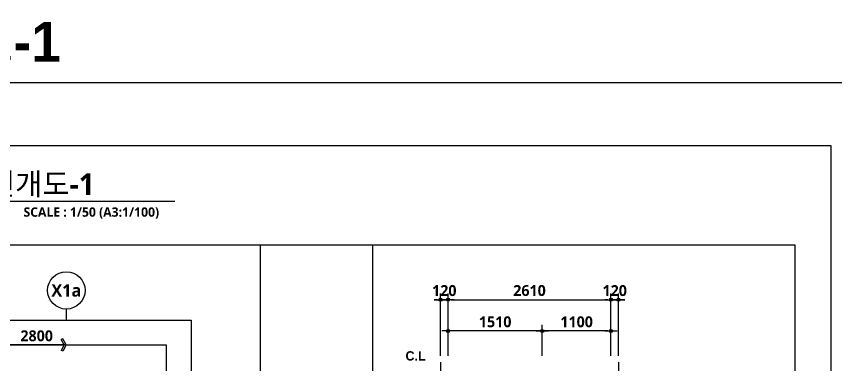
# Model space of a CAD drawing. Header units: millimetres. Extents: x 0 to 336000, y 0 to 30768.
# Drawn here: x 65425 to 78549, y 25185 to 30768 of the extents above; entities that cross this region are included whole.
import ezdxf
from ezdxf.enums import TextEntityAlignment as Align

# ---------------------------------------------------------------- set-up
doc = ezdxf.new("R2010")
doc.units = ezdxf.units.MM
doc.header["$LTSCALE"] = 50
doc.linetypes.add('CEN', pattern=[62, 60, -1, 0, -1])
doc.layers.get('Defpoints').update_dxf_attribs({"color": 153})
for name, color, linetype in [('A-ANNO-GRA1', 7, 'Continuous'), ('A-ANNO-TEXT1', 7, 'Continuous'), ('A-ANNO-TITL', 7, 'Continuous'), ('A-CEN', 1, 'CEN'), ('A-ST-AXIS-BUB', 7, 'Continuous'), ('A-ST-AXIS-DIM', 7, 'Continuous'), ('AA-XXXX-TXT1', 2, 'Continuous')]:
    doc.layers.add(name, color=color, linetype=linetype)
doc.layers.add('G(그리드1)', color=185, linetype='Continuous', plot=False)
doc.layers.add('G(그리드2)', color=235, linetype='Continuous', plot=False)
doc.styles.add('2020음성 1차', font='나눔고딕Bold.ttf')
doc.styles.add('SH_진천_나눔', font='')
doc.styles.get('SH_진천_나눔').set_extended_font_data('NanumGothic', bold=True)
doc.dimstyles.new('SHP 50', dxfattribs={"dimscale": 50, "dimtxt": 3.5, "dimasz": 1, "dimexe": 2, "dimexo": 2, "dimgap": 1, "dimtad": 1, "dimdec": 0, "dimzin": 0, "dimdsep": 46, "dimtxsty": 'SH_진천_나눔', "dimblk": 'DIMDOT', "dimcen": 0.09, "dimclrd": 256, "dimclre": 256, "dimclrt": 3, "dimadec": 0, "dimazin": 1, "dimtfac": 1, "dimtdec": 0, "dimtix": 1, "dimtmove": 2, "dimatfit": 0, "dimldrblk": 'DIMDOT', "dimfxl": 1, "dimtolj": 1, "dimtzin": 0, "dimlwd": -1, "dimlwe": -1, "dimarcsym": 0})

# ---------------------------------------------------------------- blocks, each defined once
blk = doc.blocks.new('*U3112')
at = {"layer": 'A-ANNO-TITL'}
blk.add_line((0, 0), (14450, 0), dxfattribs=at)
at = {"layer": 'AA-XXXX-TXT1', "style": 'SH_진천_나눔'}
blk.add_attdef('DWG.TITLE', (250, 100), '', height=350, dxfattribs=at)
at = {"layer": 'AA-XXXX-TXT1', "color": 7, "style": 'SH_진천_나눔'}
blk.add_attdef('NO1', text='', height=300, dxfattribs=at).set_placement((-450, 0), align=Align.MIDDLE)
at = {"layer": 'AA-XXXX-TXT1', "style": 'SH_진천_나눔'}
blk.add_attdef('SCALE', text='', height=150, dxfattribs=at).set_placement((14200, -100), align=Align.TOP_RIGHT)
blk = doc.blocks.new('arrow1')
at = {"color": 0}
for p, q in [((0, 0), (0.286, 0.501)), ((0, 0), (0.286, -0.501)), ((0.165, 0), (0.41, 0.429)), ((0.165, 0), (0.41, -0.429)), ((0.286, 0.501), (0.41, 0.43)), ((0.286, -0.501), (0.41, -0.43))]:
    blk.add_line(p, q, dxfattribs=at)
blk = doc.blocks.new('A-ST-AXIS-BUB-1')
at = {"layer": 'A-ST-AXIS-BUB'}
blk.add_line((0, 350), (0, 0), dxfattribs=at)
blk.add_circle((0, 950), 600, dxfattribs=at)
blk = doc.blocks.new('DIMDOT')
at = {"color": 0}
blk.add_line((-2, 0), (2, 0), dxfattribs=at)
for radius in [0.5, 0.25]:
    blk.add_circle((0, 0), radius, dxfattribs=at)
blk = doc.blocks.new('*D20660')
at = {"layer": 'A-ST-AXIS-DIM'}
for p, q in [((72220, 25325), (72220, 26325)), ((72340, 25325), (72340, 26325)), ((72170, 26225), (72120, 26225)), ((72340, 26225), (72220, 26225)), ((72390, 26225), (72440, 26225))]:
    blk.add_line(p, q, dxfattribs=at)
at = {"layer": 'Defpoints', "color": 0}
for p in [(72220, 26225), (72220, 25225), (72340, 25225)]:
    blk.add_point(p, dxfattribs=at)
at = {"layer": 'A-ST-AXIS-DIM', "linetype": 'ByBlock', "xscale": 50, "yscale": 50, "zscale": 50}
blk.add_blockref('DIMDOT', (72220, 26225), dxfattribs=at)
at = {"layer": 'A-ST-AXIS-DIM', "linetype": 'ByBlock', "xscale": 50, "yscale": 50, "zscale": 50, "rotation": 180}
blk.add_blockref('DIMDOT', (72340, 26225), dxfattribs=at)
at = {"layer": 'A-ST-AXIS-DIM', "color": 3, "insert": (72280, 26371), "char_height": 175, "attachment_point": 5, "style": 'SH_진천_나눔'}
blk.add_mtext('\\A1;120', dxfattribs=at)
blk = doc.blocks.new('*D20661')
at = {"layer": 'A-ST-AXIS-DIM'}
for p, q in [((72340, 25325), (72340, 26325)), ((74950, 25325), (74950, 26325)), ((72390, 26225), (74900, 26225))]:
    blk.add_line(p, q, dxfattribs=at)
at = {"layer": 'Defpoints', "color": 0}
for p in [(74950, 26225), (72340, 25225), (74950, 25225)]:
    blk.add_point(p, dxfattribs=at)
at = {"layer": 'A-ST-AXIS-DIM', "linetype": 'ByBlock', "xscale": 50, "yscale": 50, "zscale": 50, "rotation": 180}
blk.add_blockref('DIMDOT', (72340, 26225), dxfattribs=at)
at = {"layer": 'A-ST-AXIS-DIM', "linetype": 'ByBlock', "xscale": 50, "yscale": 50, "zscale": 50}
blk.add_blockref('DIMDOT', (74950, 26225), dxfattribs=at)
at = {"layer": 'A-ST-AXIS-DIM', "color": 3, "insert": (73645, 26372), "char_height": 175, "attachment_point": 5, "style": 'SH_진천_나눔'}
blk.add_mtext('\\A1;2610', dxfattribs=at)
blk = doc.blocks.new('*D20662')
at = {"layer": 'A-ST-AXIS-DIM'}
for p, q in [((74950, 25325), (74950, 26325)), ((75070, 25325), (75070, 26325)), ((74900, 26225), (74850, 26225)), ((74950, 26225), (75070, 26225)), ((75120, 26225), (75170, 26225))]:
    blk.add_line(p, q, dxfattribs=at)
at = {"layer": 'Defpoints', "color": 0}
for p in [(75070, 26225), (74950, 25225), (75070, 25225)]:
    blk.add_point(p, dxfattribs=at)
at = {"layer": 'A-ST-AXIS-DIM', "linetype": 'ByBlock', "xscale": 50, "yscale": 50, "zscale": 50}
blk.add_blockref('DIMDOT', (74950, 26225), dxfattribs=at)
at = {"layer": 'A-ST-AXIS-DIM', "linetype": 'ByBlock', "xscale": 50, "yscale": 50, "zscale": 50, "rotation": 180}
blk.add_blockref('DIMDOT', (75070, 26225), dxfattribs=at)
at = {"layer": 'A-ST-AXIS-DIM', "color": 3, "insert": (75010, 26371), "char_height": 175, "attachment_point": 5, "style": 'SH_진천_나눔'}
blk.add_mtext('\\A1;120', dxfattribs=at)
blk = doc.blocks.new('*D20668')
at = {"layer": 'A-ST-AXIS-DIM'}
for p, q in [((72340, 25325), (72340, 25825)), ((73800, 25725), (72390, 25725)), ((73850, 25325), (73850, 25825))]:
    blk.add_line(p, q, dxfattribs=at)
at = {"layer": 'Defpoints', "color": 0}
for p in [(72340, 25725), (72340, 25225), (73850, 25225)]:
    blk.add_point(p, dxfattribs=at)
at = {"layer": 'A-ST-AXIS-DIM', "linetype": 'ByBlock', "xscale": 50, "yscale": 50, "zscale": 50, "rotation": 180}
blk.add_blockref('DIMDOT', (72340, 25725), dxfattribs=at)
at = {"layer": 'A-ST-AXIS-DIM', "linetype": 'ByBlock', "xscale": 50, "yscale": 50, "zscale": 50}
blk.add_blockref('DIMDOT', (73850, 25725), dxfattribs=at)
at = {"layer": 'A-ST-AXIS-DIM', "color": 3, "insert": (73095, 25871), "char_height": 175, "attachment_point": 5, "style": 'SH_진천_나눔'}
blk.add_mtext('\\A1;1510', dxfattribs=at)
blk = doc.blocks.new('*D20670')
at = {"layer": 'A-ST-AXIS-DIM'}
for p, q in [((73850, 25325), (73850, 25825)), ((74900, 25725), (73900, 25725)), ((74950, 25325), (74950, 25825))]:
    blk.add_line(p, q, dxfattribs=at)
at = {"layer": 'Defpoints', "color": 0}
for p in [(73850, 25725), (73850, 25225), (74950, 25225)]:
    blk.add_point(p, dxfattribs=at)
at = {"layer": 'A-ST-AXIS-DIM', "linetype": 'ByBlock', "xscale": 50, "yscale": 50, "zscale": 50, "rotation": 180}
blk.add_blockref('DIMDOT', (73850, 25725), dxfattribs=at)
at = {"layer": 'A-ST-AXIS-DIM', "linetype": 'ByBlock', "xscale": 50, "yscale": 50, "zscale": 50}
blk.add_blockref('DIMDOT', (74950, 25725), dxfattribs=at)
at = {"layer": 'A-ST-AXIS-DIM', "color": 3, "insert": (74400, 25871), "char_height": 175, "attachment_point": 5, "style": 'SH_진천_나눔'}
blk.add_mtext('\\A1;1100', dxfattribs=at)

msp = doc.modelspace()

# ---------------------------------------------------------------- linework, layer by layer
at = {"layer": 'A-ANNO-GRA1'}
msp.add_line((69331.3, 27100), (69331.3, 1600), dxfattribs=at)
msp.add_lwpolyline([(43625.2, 27100), (43625.2, 1600), (77900, 1600), (77900, 27100)], close=True, dxfattribs=at)
at = {"layer": 'A-CEN'}
for p, q in [((72220, 25225), (72220, 21625)), ((75070, 25225), (75070, 21625))]:
    msp.add_line(p, q, dxfattribs=at)
at = {"layer": 'A-ST-AXIS-DIM'}
msp.add_line((66225.2, 25500), (65275.2, 25500), dxfattribs=at)
at = {"layer": 'Defpoints'}
for points in [[(84000, 0), (84000, 29700), (42000, 29700), (42000, 0)], [(43000, 28700), (78474.8, 28700), (78474.8, 1000), (43000, 1000)]]:
    msp.add_lwpolyline(points, close=True, dxfattribs=at)
at = {"layer": 'G(그리드1)'}
for points in [[(44825.2, 25900), (68225.2, 25900), (68225.2, 4150), (44825.2, 4150)], [(45225.2, 25500), (67825.2, 25500), (67825.2, 4550), (45225.2, 4550)]]:
    msp.add_lwpolyline(points, close=True, dxfattribs=at)
at = {"layer": 'G(그리드2)'}
msp.add_line((71131.3, 27100), (71131.3, 1000), dxfattribs=at)

# ---------------------------------------------------------------- block references
ref = msp.add_blockref('*U3112', (53512.4, 27806))
ref.add_attrib('SCALE', 'SCALE : 1/50 (A3:1/100)', dxfattribs={"layer": 'A-ANNO-TITL', "height": 150, "style": 'SH_진천_나눔'}).set_placement((67712.4, 27706), align=Align.TOP_RIGHT)
ref.add_attrib('DWG.TITLE', '지하1층 화장실(남,여), 샤워/탈의실(남,여) 확대평면도 및 전개도-1', (53762.4, 27906), dxfattribs={"layer": 'A-ANNO-TITL', "height": 347.908, "style": 'SH_진천_나눔'})
at = {"layer": 'A-ST-AXIS-BUB', "xscale": 0.5, "yscale": 0.5, "zscale": 0.5}
msp.add_blockref('A-ST-AXIS-BUB-1', (66225.2, 25900), dxfattribs=at)
at = {"layer": 'A-ST-AXIS-DIM', "xscale": 200, "yscale": 200, "zscale": 200, "rotation": 180.0000000000134}
msp.add_blockref('arrow1', (66225.2, 25500), dxfattribs=at)

# ---------------------------------------------------------------- texts
at = {"layer": 'A-ANNO-TEXT1'}
for s, height, style, p in [('X1a', 200, 'SH_진천_나눔', (66225.2, 26375)), ('C.L', 150, '2020음성 1차', (71820, 25325.5))]:
    msp.add_text(s, height=height, dxfattribs=dict(at, style=style)).set_placement(p, align=Align.MIDDLE_CENTER)
at = {"layer": 'A-ST-AXIS-DIM', "color": 3, "insert": (65750.3, 25646), "char_height": 175, "attachment_point": 5, "style": 'SH_진천_나눔'}
msp.add_mtext('\\A1;2800', dxfattribs=at)
at = {"layer": 'Defpoints', "style": '2020음성 1차'}
msp.add_text('지하1층 화장실(남,여), 샤워/탈의실(남,여) 확대평면도 및 전개도-1', height=640, dxfattribs=at).set_placement((42347.1, 30039.7))

# ---------------------------------------------------------------- dimensions: what is measured, and where the dimension line sits
at = {"layer": 'A-ST-AXIS-DIM'}
for base, p1, p2, picture, middle in [((72220, 26225), (72340, 25225), (72220, 25225), '*D20660', (72280, 26371.2)), ((72340, 25725), (73850.1, 25225), (72340, 25225), '*D20668', (73095.1, 25871.2))]:
    dim = msp.add_linear_dim(base=base, p1=p1, p2=p2, dimstyle='SHP 50', override={"dimtxsty": 'SH_진천_나눔', "dimldrblk": 'DIMDOT'}, dxfattribs=at)
    dim.commit()
    dim.dimension.update_dxf_attribs({"geometry": picture, "text_midpoint": middle})
for base, p1, p2, angle, picture, middle in [((74950, 26225), (72340, 25225), (74950, 25225), 180, '*D20661', (73645, 26371.6)), ((75070, 26225), (74950, 25225), (75070, 25225), 180, '*D20662', (75010, 26371.2)), ((73850.1, 25725), (74950, 25225), (73850.1, 25225), 0, '*D20670', (74400.1, 25871))]:
    dim = msp.add_linear_dim(base=base, p1=p1, p2=p2, angle=angle, dimstyle='SHP 50', override={"dimtxsty": 'SH_진천_나눔', "dimldrblk": 'DIMDOT'}, dxfattribs=at)
    dim.commit()
    dim.dimension.update_dxf_attribs({"geometry": picture, "text_midpoint": middle})

doc.saveas('drawing.dxf')
